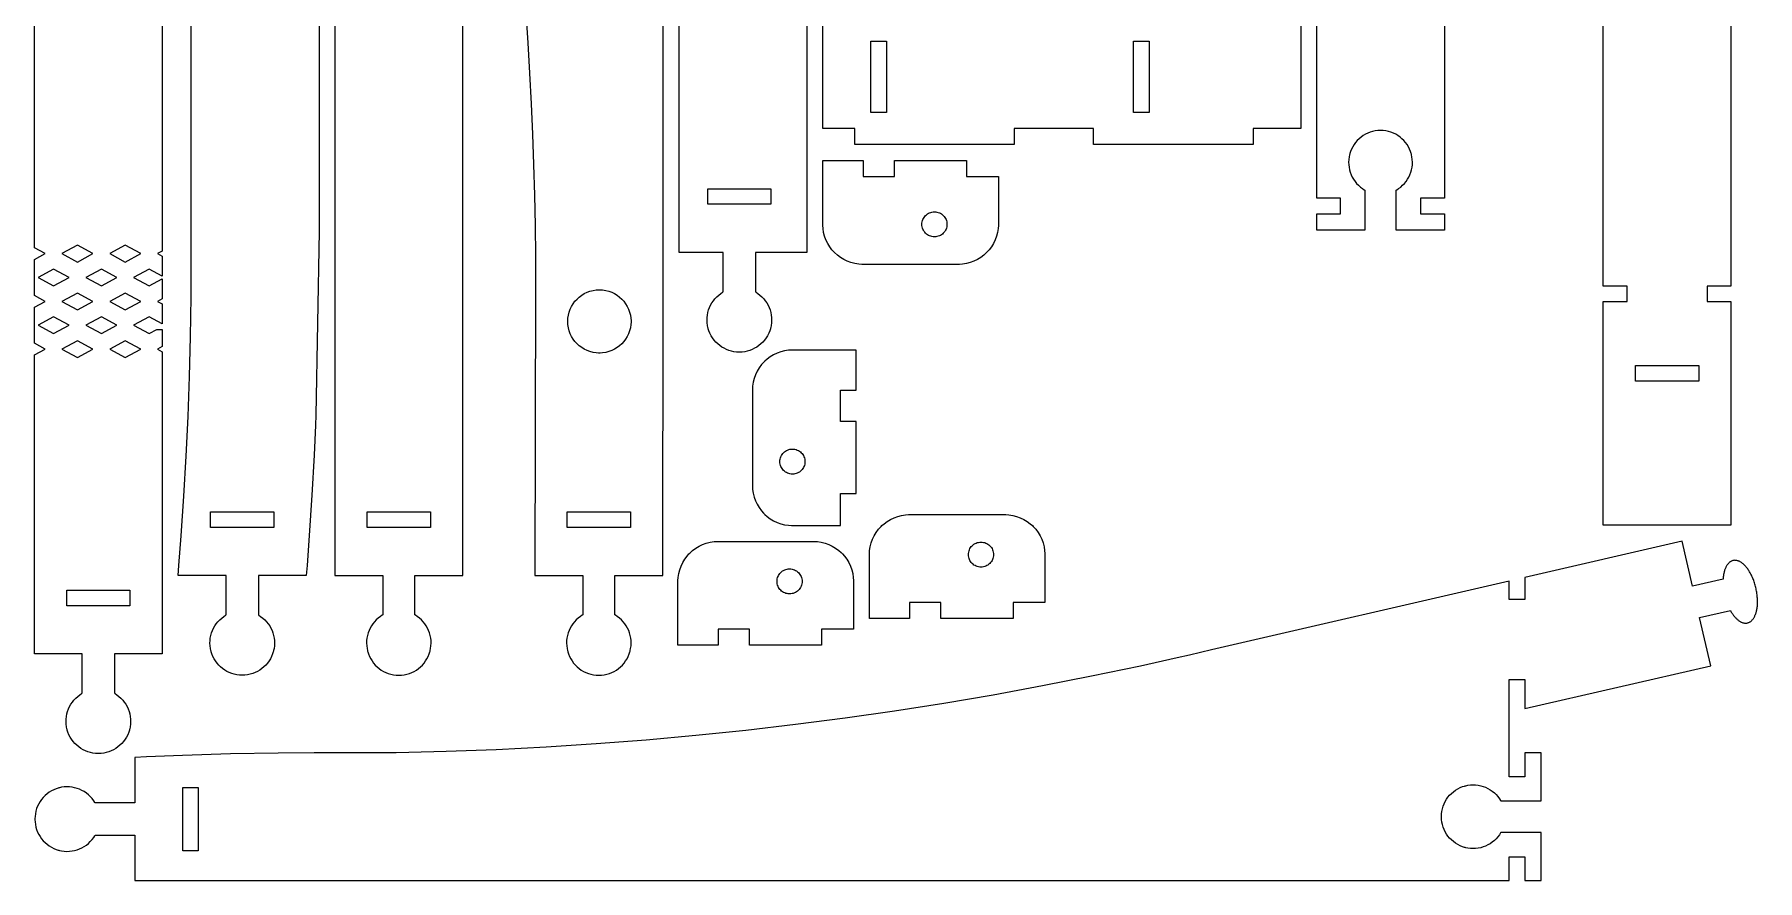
# Model space of a CAD drawing. Extents: x 0 to 216, y 0 to 289.
# Drawn here: x 0 to 216.5, y 0 to 106.3 of the extents above; entities that cross this region are included whole.
import ezdxf

# ---------------------------------------------------------------- set-up
doc = ezdxf.new("R2010")
doc.units = 0
doc.layers.get('0').update_dxf_attribs({"linetype": 'CONTINUOUS'})

msp = doc.modelspace()

# ---------------------------------------------------------------- linework, layer by layer
at = {"color": 0}
for points in [[(16.05, 270.315), (16.05, 79.1107), (15.4554, 78.7893), (16.05, 78.4679), (16.05, 75.9517), (14.4029, 76.8421), (12.4555, 75.7893), (14.4029, 74.7365), (16.05, 75.6269), (16.05, 73.1107), (15.4554, 72.7893), (16.05, 72.4679), (16.05, 69.9517), (14.4029, 70.8421), (12.4555, 69.7893), (14.4029, 68.7365), (15.3929, 69.2718), (16.05, 69.2718), (16.05, 67.1107), (15.4554, 66.7893), (15.4554, 66.7893), (16.05, 66.4679), (16.05, 28.4961), (10.05, 28.4961), (10.05, 23.5356), (10.124, 23.4931), (10.3387, 23.3528), (10.6077, 23.149), (10.8563, 22.9261), (11.0839, 22.6854), (11.2898, 22.4285), (11.4735, 22.1568), (11.6342, 21.8721), (11.7714, 21.5758), (11.8843, 21.2694), (11.9724, 20.9546), (12.035, 20.6328), (12.0715, 20.3056), (12.0812, 19.9743), (12.0635, 19.6408), (12.0178, 19.3065), (11.9654, 19.0556), (11.9434, 18.9731), (11.9213, 18.8907), (11.8414, 18.6469), (11.7141, 18.3344), (11.5629, 18.0367), (11.3892, 17.7546), (11.1942, 17.4893), (10.9793, 17.2417), (10.7457, 17.0128), (10.4949, 16.8038), (10.2281, 16.6154), (9.94672, 16.449), (9.65196, 16.3053), (9.34526, 16.1856), (9.02789, 16.0906), (8.70117, 16.0215), (8.36643, 15.9793), (8.11035, 15.965), (8.02501, 15.965), (7.93961, 15.965), (7.68354, 15.9793), (7.34879, 16.0215), (7.02208, 16.0906), (6.70469, 16.1856), (6.398, 16.3053), (6.10325, 16.449), (5.82183, 16.6154), (5.55507, 16.8038), (5.30425, 17.0128), (5.07069, 17.2417), (4.85579, 17.4893), (4.66075, 17.7546), (4.48703, 18.0367), (4.33589, 18.3344), (4.20861, 18.6469), (4.12864, 18.8907), (4.10661, 18.9731), (4.08453, 19.0556), (4.03217, 19.3065), (3.98643, 19.6408), (3.96875, 19.9743), (3.97846, 20.3056), (4.01497, 20.6328), (4.07758, 20.9546), (4.16569, 21.2694), (4.27865, 21.5758), (4.41581, 21.8721), (4.5765, 22.1568), (4.76014, 22.4285), (4.9661, 22.6854), (5.19368, 22.9261), (5.44228, 23.149), (5.71126, 23.3528), (5.926, 23.4931), (6, 23.5356), (6, 28.4961), (0, 28.4961), (0, 66.0593), (1.35032, 66.7893), (0, 67.5193), (0, 72.0593), (1.35032, 72.7893), (0, 73.5193), (0, 78.0593), (1.35032, 78.7893), (0, 79.5193), (0, 261.049)], [(35.7579, 267.039), (35.7579, 81.6146), (35.364, 58.5099), (35.3139, 57.2483), (35.1381, 53.4643), (34.8613, 48.4211), (34.5335, 43.3812), (34.2558, 39.6033), (34.1549, 38.3447), (28.1303, 38.3447), (28.1303, 38.3447), (28.1303, 33.3842), (28.2042, 33.3415), (28.4189, 33.2013), (28.6879, 32.9976), (28.9365, 32.7747), (29.164, 32.534), (29.37, 32.2771), (29.5536, 32.0054), (29.7144, 31.7207), (29.8515, 31.4243), (29.9646, 31.1179), (30.0526, 30.8031), (30.1153, 30.4812), (30.1517, 30.154), (30.1614, 29.8229), (30.1438, 29.4893), (30.0979, 29.1551), (30.0457, 28.904), (30.0236, 28.8215), (30.0015, 28.7392), (29.9215, 28.4954), (29.7943, 28.1829), (29.6431, 27.8851), (29.4694, 27.6031), (29.2744, 27.3378), (29.0594, 27.0901), (28.826, 26.8614), (28.5751, 26.6522), (28.3083, 26.464), (28.0269, 26.2975), (27.7322, 26.1539), (27.4254, 26.034), (27.1081, 25.939), (26.7814, 25.87), (26.4467, 25.8278), (26.1906, 25.8135), (26.1051, 25.8135), (26.0199, 25.8135), (25.7638, 25.8278), (25.429, 25.87), (25.1022, 25.939), (24.7849, 26.034), (24.4782, 26.1539), (24.1835, 26.2975), (23.9021, 26.464), (23.6353, 26.6522), (23.3844, 26.8614), (23.151, 27.0901), (22.936, 27.3378), (22.741, 27.6031), (22.5672, 27.8851), (22.4161, 28.1829), (22.2889, 28.4954), (22.2089, 28.7392), (22.1868, 28.8215), (22.1647, 28.904), (22.1124, 29.1551), (22.0667, 29.4893), (22.049, 29.8229), (22.0587, 30.154), (22.0951, 30.4812), (22.1578, 30.8031), (22.2458, 31.1179), (22.3589, 31.4243), (22.496, 31.7207), (22.6568, 32.0054), (22.8404, 32.2771), (23.0464, 32.534), (23.2739, 32.7747), (23.5225, 32.9976), (23.7915, 33.2013), (24.0062, 33.3415), (24.0803, 33.3842), (24.0803, 38.3447), (18.0515, 38.3447), (18.155, 39.5922), (18.4396, 43.3372), (18.776, 48.3332), (19.0606, 53.3319), (19.2936, 58.3333), (19.4749, 63.3369), (19.6043, 68.3422), (19.6819, 73.3487), (19.7079, 77.1044), (19.7079, 78.3564), (19.7079, 267.039)], [(37.7579, 267.039), (37.7579, 38.3447), (43.7579, 38.3447), (43.7579, 33.3842), (43.6839, 33.3415), (43.4692, 33.2013), (43.2001, 32.9976), (42.9517, 32.7747), (42.724, 32.534), (42.5181, 32.2771), (42.3344, 32.0054), (42.1738, 31.7207), (42.0365, 31.4243), (41.9236, 31.1179), (41.8356, 30.8031), (41.7729, 30.4812), (41.7364, 30.154), (41.7267, 29.8229), (41.7443, 29.4893), (41.7901, 29.1551), (41.8425, 28.904), (41.8646, 28.8215), (41.8865, 28.7392), (41.9665, 28.4954), (42.0938, 28.1829), (42.245, 27.8851), (42.4186, 27.6031), (42.6137, 27.3378), (42.8286, 27.0901), (43.0622, 26.8614), (43.3131, 26.6522), (43.5797, 26.464), (43.8611, 26.2975), (44.156, 26.1539), (44.4626, 26.034), (44.78, 25.939), (45.1067, 25.87), (45.4415, 25.8278), (45.6975, 25.8135), (45.7829, 25.8135), (45.8683, 25.8135), (46.1243, 25.8278), (46.459, 25.87), (46.7858, 25.939), (47.1032, 26.034), (47.4099, 26.1539), (47.7046, 26.2975), (47.9861, 26.464), (48.2528, 26.6522), (48.5036, 26.8614), (48.7372, 27.0901), (48.9521, 27.3378), (49.1471, 27.6031), (49.3208, 27.8851), (49.4719, 28.1829), (49.5993, 28.4954), (49.6793, 28.7392), (49.7014, 28.8215), (49.7233, 28.904), (49.7757, 29.1551), (49.8214, 29.4893), (49.8392, 29.8229), (49.8294, 30.154), (49.7929, 30.4812), (49.7303, 30.8031), (49.6422, 31.1179), (49.5293, 31.4243), (49.3921, 31.7207), (49.2314, 32.0054), (49.0478, 32.2771), (48.8418, 32.534), (48.6142, 32.7747), (48.3656, 32.9976), (48.0967, 33.2013), (47.8819, 33.3415), (47.8079, 33.3842), (47.8079, 38.3447), (53.8079, 38.3447), (53.8079, 135.553)], [(61.7206, 109.107), (61.9801, 105.286), (62.2092, 101.462), (62.4078, 97.6363), (62.5758, 93.8092), (62.7133, 89.9807), (62.8203, 86.151), (62.8968, 82.3203), (62.9426, 78.4886), (62.9579, 75.6144), (62.9579, 74.6564), (62.8906, 38.3447), (68.8906, 38.3447), (68.8906, 33.3842), (68.8165, 33.3415), (68.6018, 33.2013), (68.3328, 32.9976), (68.0843, 32.7747), (67.8567, 32.534), (67.6507, 32.2771), (67.4671, 32.0054), (67.3062, 31.7207), (67.1692, 31.4243), (67.0562, 31.1179), (66.9681, 30.8031), (66.9056, 30.4812), (66.869, 30.154), (66.8593, 29.8229), (66.8769, 29.4893), (66.9228, 29.1551), (66.9751, 28.904), (66.9972, 28.8215), (67.0192, 28.7392), (67.0992, 28.4954), (67.2264, 28.1829), (67.3776, 27.8851), (67.5514, 27.6031), (67.7463, 27.3378), (67.9612, 27.0901), (68.1947, 26.8614), (68.4457, 26.6522), (68.7124, 26.464), (68.9937, 26.2975), (69.2885, 26.1539), (69.5953, 26.034), (69.9126, 25.939), (70.2393, 25.87), (70.5742, 25.8278), (70.8301, 25.8135), (70.9156, 25.8135), (71.001, 25.8135), (71.2569, 25.8278), (71.5918, 25.87), (71.9185, 25.939), (72.2358, 26.034), (72.5425, 26.1539), (72.8372, 26.2975), (73.1186, 26.464), (73.3854, 26.6522), (73.6363, 26.8614), (73.8699, 27.0901), (74.0847, 27.3378), (74.2797, 27.6031), (74.4535, 27.8851), (74.6046, 28.1829), (74.7319, 28.4954), (74.8118, 28.7392), (74.8339, 28.8215), (74.856, 28.904), (74.9083, 29.1551), (74.954, 29.4893), (74.9717, 29.8229), (74.9621, 30.154), (74.9256, 30.4812), (74.8629, 30.8031), (74.7749, 31.1179), (74.6619, 31.4243), (74.5247, 31.7207), (74.364, 32.0054), (74.1803, 32.2771), (73.9744, 32.534), (73.7468, 32.7747), (73.4982, 32.9976), (73.2292, 33.2013), (73.0144, 33.3415), (72.9406, 33.3842), (72.9406, 38.3447), (78.9406, 38.3447), (79.0079, 74.6563), (79.0079, 267.039)], [(177.158, 226.451), (177.158, 85.7431), (174.158, 85.7431), (174.158, 83.7931), (177.158, 83.7931), (177.158, 81.7431), (171.108, 81.7431), (171.108, 86.7825), (171.182, 86.8243), (171.396, 86.9617), (171.663, 87.1615), (171.911, 87.3808), (172.138, 87.6178), (172.343, 87.871), (172.526, 88.1389), (172.688, 88.4199), (172.825, 88.7126), (172.939, 89.0154), (173.028, 89.3268), (173.09, 89.6451), (173.128, 89.9692), (173.139, 90.2971), (173.124, 90.6274), (173.079, 90.9586), (173.028, 91.2076), (173.007, 91.2893), (172.985, 91.371), (172.907, 91.6128), (172.782, 91.9226), (172.633, 92.2181), (172.461, 92.4978), (172.269, 92.7611), (172.057, 93.0068), (171.826, 93.2339), (171.578, 93.4414), (171.314, 93.6283), (171.036, 93.7936), (170.744, 93.9363), (170.44, 94.0553), (170.126, 94.1496), (169.803, 94.2181), (169.471, 94.26), (169.218, 94.2742), (169.133, 94.2742), (169.049, 94.2742), (168.794, 94.26), (168.464, 94.2181), (168.14, 94.1496), (167.825, 94.0553), (167.522, 93.9363), (167.231, 93.7936), (166.951, 93.6283), (166.688, 93.4414), (166.44, 93.2339), (166.21, 93.0068), (165.997, 92.7611), (165.804, 92.4978), (165.633, 92.2181), (165.485, 91.9226), (165.36, 91.6128), (165.281, 91.371), (165.26, 91.2893), (165.237, 91.2076), (165.186, 90.9586), (165.143, 90.6274), (165.126, 90.2971), (165.138, 89.9692), (165.175, 89.6451), (165.239, 89.3268), (165.328, 89.0154), (165.442, 88.7126), (165.579, 88.4199), (165.739, 88.1389), (165.924, 87.871), (166.129, 87.6178), (166.356, 87.3808), (166.603, 87.1615), (166.871, 86.9617), (167.085, 86.8243), (167.158, 86.7825), (167.158, 81.7431), (161.108, 81.7431), (161.108, 83.7931), (164.108, 83.7931), (164.108, 85.7431), (161.108, 85.7431), (161.108, 228.885)], [(97.0581, 226.321), (97.0581, 78.9381), (90.5904, 78.9381), (90.5904, 73.9775), (90.6643, 73.9349), (90.879, 73.7946), (91.1481, 73.591), (91.3967, 73.3681), (91.6243, 73.1272), (91.8301, 72.8703), (92.0139, 72.5987), (92.1746, 72.314), (92.3117, 72.0176), (92.4246, 71.7112), (92.5128, 71.3964), (92.5754, 71.0746), (92.6118, 70.7474), (92.6215, 70.4161), (92.6039, 70.0828), (92.5581, 69.7485), (92.5057, 69.4974), (92.4838, 69.4149), (92.4617, 69.3325), (92.3817, 69.0888), (92.2544, 68.7763), (92.1032, 68.4785), (91.9296, 68.1964), (91.7346, 67.9311), (91.5196, 67.6835), (91.2861, 67.4546), (91.0353, 67.2456), (90.7685, 67.0574), (90.4871, 66.8908), (90.1924, 66.7472), (89.8857, 66.6274), (89.5682, 66.5325), (89.2415, 66.4633), (88.9068, 66.4211), (88.6507, 66.4068), (88.5654, 66.4068), (88.48, 66.4068), (88.2239, 66.4211), (87.8892, 66.4633), (87.5625, 66.5325), (87.245, 66.6274), (86.9383, 66.7472), (86.6436, 66.8908), (86.3622, 67.0574), (86.0954, 67.2456), (85.8446, 67.4546), (85.6111, 67.6835), (85.3961, 67.9311), (85.2011, 68.1964), (85.0274, 68.4785), (84.8762, 68.7763), (84.749, 69.0888), (84.669, 69.3325), (84.6469, 69.4149), (84.6249, 69.4974), (84.5725, 69.7485), (84.5268, 70.0828), (84.5092, 70.4161), (84.5189, 70.7474), (84.5553, 71.0746), (84.6179, 71.3964), (84.706, 71.7112), (84.8189, 72.0176), (84.9561, 72.314), (85.1168, 72.5987), (85.3006, 72.8703), (85.5064, 73.1272), (85.734, 73.3681), (85.9826, 73.591), (86.2517, 73.7946), (86.4664, 73.9349), (86.5404, 73.9775), (86.5404, 78.9381), (81.0079, 78.9381), (81.0079, 226.486)], [(213.158, 222.099), (213.158, 74.7143), (210.158, 74.7143), (210.158, 72.7643), (210.158, 72.7643), (213.158, 72.7643), (213.158, 44.6721), (197.108, 44.6721), (197.108, 72.7643), (200.108, 72.7643), (200.108, 74.7143), (197.108, 74.7143), (197.108, 222.099)], [(159.108, 169.797), (159.108, 94.4969), (153.108, 94.4969), (153.108, 92.4969), (133.058, 92.4969), (133.058, 94.4969), (123.108, 94.4969), (123.108, 92.4969), (123.108, 92.4969), (103.058, 92.4969), (103.058, 94.4969), (99.0581, 94.4969), (99.0581, 169.797)]]:
    msp.add_lwpolyline(points, dxfattribs=at)
for points in [[(105.108, 105.497), (107.058, 105.497), (107.058, 96.5469), (105.108, 96.5469), (105.108, 105.497)], [(138.108, 105.497), (140.058, 105.497), (140.058, 96.5469), (138.108, 96.5469), (138.108, 105.497)], [(117.108, 90.4969), (117.108, 88.4969), (121.108, 88.4969), (121.108, 82.4719), (121.108, 82.3435), (121.082, 81.9582), (121.006, 81.4592), (120.882, 80.9776), (120.713, 80.516), (120.502, 80.0767), (120.25, 79.6624), (119.961, 79.2756), (119.636, 78.9187), (119.279, 78.5944), (118.892, 78.3051), (118.478, 78.0533), (118.039, 77.8418), (117.577, 77.6729), (117.096, 77.549), (116.597, 77.4729), (116.212, 77.4469), (116.083, 77.4469), (104.083, 77.4469), (103.955, 77.4469), (103.569, 77.4729), (103.07, 77.549), (102.589, 77.6729), (102.127, 77.8418), (101.688, 78.0533), (101.273, 78.3051), (100.887, 78.5944), (100.53, 78.9187), (100.205, 79.2756), (99.9161, 79.6624), (99.6644, 80.0767), (99.4529, 80.516), (99.2839, 80.9776), (99.16, 81.4592), (99.0839, 81.9582), (99.0581, 82.3435), (99.0581, 82.4719), (99.0581, 90.4969), (104.108, 90.4969), (104.108, 88.4969), (108.058, 88.4969), (108.058, 90.4969), (117.108, 90.4969)], [(84.5903, 86.9381), (92.5404, 86.9381), (92.5404, 84.9881), (84.5903, 84.9881), (84.5903, 86.9381)], [(111.508, 82.4719), (111.508, 82.5122), (111.516, 82.6329), (111.54, 82.7893), (111.579, 82.9403), (111.632, 83.085), (111.698, 83.2226), (111.777, 83.3525), (111.868, 83.4737), (111.969, 83.5856), (112.081, 83.6872), (112.202, 83.7779), (112.332, 83.8569), (112.47, 83.9232), (112.615, 83.9761), (112.766, 84.015), (112.922, 84.0389), (113.043, 84.0469), (113.083, 84.0469), (113.123, 84.0469), (113.244, 84.0389), (113.4, 84.015), (113.551, 83.9761), (113.696, 83.9232), (113.834, 83.8569), (113.964, 83.7779), (114.085, 83.6872), (114.197, 83.5856), (114.298, 83.4737), (114.389, 83.3525), (114.468, 83.2226), (114.534, 83.085), (114.587, 82.9403), (114.626, 82.7893), (114.65, 82.6329), (114.658, 82.5122), (114.658, 82.4719), (114.658, 82.4317), (114.65, 82.3108), (114.626, 82.1546), (114.587, 82.0036), (114.534, 81.8589), (114.468, 81.7213), (114.389, 81.5912), (114.298, 81.4701), (114.197, 81.3582), (114.085, 81.2565), (113.964, 81.166), (113.834, 81.0871), (113.696, 81.0207), (113.551, 80.9678), (113.4, 80.9289), (113.244, 80.905), (113.123, 80.8969), (113.083, 80.8969), (113.043, 80.8969), (112.922, 80.905), (112.766, 80.9289), (112.615, 80.9678), (112.47, 81.0207), (112.332, 81.0871), (112.202, 81.166), (112.081, 81.2565), (111.969, 81.3582), (111.868, 81.4701), (111.777, 81.5912), (111.698, 81.7213), (111.632, 81.8589), (111.579, 82.0036), (111.54, 82.1546), (111.516, 82.3108), (111.508, 82.4317), (111.508, 82.4719)], [(5.40289, 77.7365), (7.35032, 78.7893), (5.40289, 79.8421), (3.45546, 78.7893), (5.40289, 77.7365)], [(11.4029, 77.7365), (13.3503, 78.7893), (11.4029, 79.8421), (9.45546, 78.7893), (11.4029, 77.7365)], [(2.40289, 74.7365), (4.35032, 75.7893), (2.40289, 76.8421), (0.4554, 75.7893), (2.40289, 74.7365)], [(6.45546, 75.7893), (8.40289, 74.7365), (10.3503, 75.7893), (8.40289, 76.8421), (6.45546, 75.7893)], [(7.35032, 72.7893), (5.40289, 73.8421), (3.45546, 72.7893), (5.40289, 71.7365), (7.35032, 72.7893)], [(11.4029, 71.7365), (13.3503, 72.7893), (11.4029, 73.8421), (9.45546, 72.7893), (11.4029, 71.7365)], [(70.9831, 66.2986), (70.8814, 66.2986), (70.5765, 66.3192), (70.1818, 66.3794), (69.801, 66.4774), (69.4357, 66.6111), (69.0883, 66.7785), (68.7606, 66.9775), (68.4544, 67.2064), (68.1722, 67.4629), (67.9157, 67.7453), (67.6868, 68.0512), (67.4878, 68.379), (67.3203, 68.7264), (67.1867, 69.0917), (67.0888, 69.4726), (67.0285, 69.8672), (67.0079, 70.1721), (67.0079, 70.2736), (67.0079, 70.3753), (67.0285, 70.6801), (67.0888, 71.0749), (67.1867, 71.4557), (67.3203, 71.821), (67.4878, 72.1685), (67.6868, 72.4961), (67.9157, 72.8022), (68.1722, 73.0844), (68.4544, 73.341), (68.7606, 73.5699), (69.0883, 73.7689), (69.4357, 73.9364), (69.801, 74.07), (70.1818, 74.1679), (70.5765, 74.2282), (70.8814, 74.2488), (70.9831, 74.2488), (71.0846, 74.2488), (71.3894, 74.2282), (71.784, 74.1679), (72.165, 74.07), (72.5303, 73.9364), (72.8778, 73.7689), (73.2054, 73.5699), (73.5114, 73.341), (73.7937, 73.0844), (74.0503, 72.8022), (74.2792, 72.4961), (74.4782, 72.1685), (74.6456, 71.821), (74.7793, 71.4557), (74.8772, 71.0749), (74.9375, 70.6801), (74.9581, 70.3753), (74.9581, 70.2736), (74.9581, 70.1721), (74.9375, 69.8672), (74.8772, 69.4726), (74.7793, 69.0917), (74.6456, 68.7264), (74.4782, 68.379), (74.2792, 68.0512), (74.0503, 67.7453), (73.7937, 67.4629), (73.5114, 67.2064), (73.2054, 66.9775), (72.8778, 66.7785), (72.5303, 66.6111), (72.165, 66.4774), (71.784, 66.3794), (71.3894, 66.3192), (71.0846, 66.2986), (70.9831, 66.2986)], [(2.40289, 68.7365), (4.35032, 69.7893), (2.40289, 70.8421), (0.4554, 69.7893), (2.40289, 68.7365)], [(6.45546, 69.7893), (8.40289, 68.7365), (10.3503, 69.7893), (8.40289, 70.8421), (6.45546, 69.7893)], [(5.40289, 65.7365), (7.35032, 66.7893), (5.40289, 67.8421), (3.45546, 66.7893), (5.40289, 65.7365)], [(11.4029, 65.7365), (13.3503, 66.7893), (11.4029, 67.8421), (9.45546, 66.7893), (11.4029, 65.7365)], [(90.2111, 49.655), (90.2111, 49.5308), (90.2357, 49.1583), (90.3086, 48.6701), (90.4283, 48.1936), (90.5936, 47.7321), (90.8031, 47.2888), (91.0554, 46.8671), (91.3492, 46.4704), (91.5951, 46.1896), (91.6829, 46.1018), (91.7707, 46.014), (92.0515, 45.7681), (92.4482, 45.4743), (92.8699, 45.2219), (93.3132, 45.0125), (93.7747, 44.8472), (94.2512, 44.7275), (94.7394, 44.6546), (95.1119, 44.63), (95.2361, 44.63), (101.261, 44.63), (101.261, 48.63), (103.261, 48.63), (103.261, 57.68), (101.261, 57.68), (101.261, 61.63), (103.261, 61.63), (103.261, 66.68), (95.2361, 66.68), (95.1119, 66.68), (94.7394, 66.6554), (94.2512, 66.5826), (93.7747, 66.4628), (93.3132, 66.2975), (92.8699, 66.0881), (92.4482, 65.8358), (92.0515, 65.5421), (91.7707, 65.2961), (91.6829, 65.2082), (91.5951, 65.1204), (91.3492, 64.8397), (91.0554, 64.4429), (90.8031, 64.0212), (90.5936, 63.5781), (90.4283, 63.1165), (90.3086, 62.6399), (90.2357, 62.1517), (90.2111, 61.7792), (90.2111, 61.655), (90.2111, 49.655)], [(201.158, 64.7143), (209.108, 64.7143), (209.108, 62.7643), (201.158, 62.7643), (201.158, 64.7143)], [(95.2361, 54.23), (95.2764, 54.23), (95.3972, 54.2219), (95.5536, 54.1981), (95.7044, 54.1592), (95.8492, 54.1062), (95.9868, 54.04), (96.1168, 53.9611), (96.2379, 53.8704), (96.3499, 53.7688), (96.4515, 53.6568), (96.5422, 53.5357), (96.621, 53.4057), (96.6874, 53.2681), (96.7403, 53.1233), (96.7792, 52.9725), (96.8031, 52.8161), (96.8111, 52.6953), (96.8111, 52.655), (96.8111, 52.6147), (96.8031, 52.494), (96.7792, 52.3376), (96.7403, 52.1867), (96.6874, 52.0419), (96.621, 51.9043), (96.5422, 51.7744), (96.4515, 51.6532), (96.3499, 51.5414), (96.2379, 51.4397), (96.1168, 51.349), (95.9868, 51.2701), (95.8492, 51.2037), (95.7044, 51.1508), (95.5536, 51.1119), (95.3972, 51.0881), (95.2764, 51.08), (95.2361, 51.08), (95.1958, 51.08), (95.0751, 51.0881), (94.9187, 51.1119), (94.7678, 51.1508), (94.6231, 51.2037), (94.4854, 51.2701), (94.3556, 51.349), (94.2343, 51.4397), (94.1225, 51.5414), (94.0208, 51.6532), (93.9301, 51.7744), (93.8513, 51.9043), (93.785, 52.0419), (93.7319, 52.1867), (93.6932, 52.3376), (93.6693, 52.494), (93.6612, 52.6147), (93.6612, 52.655), (93.6612, 52.6953), (93.6693, 52.8161), (93.6932, 52.9725), (93.7319, 53.1233), (93.785, 53.2681), (93.8513, 53.4057), (93.9301, 53.5357), (94.0208, 53.6568), (94.1225, 53.7688), (94.2343, 53.8704), (94.3556, 53.9611), (94.4854, 54.04), (94.6231, 54.1062), (94.7678, 54.1592), (94.9187, 54.1981), (95.0751, 54.2219), (95.1958, 54.23), (95.2361, 54.23)], [(22.1303, 46.3447), (30.0803, 46.3447), (30.0803, 44.3946), (22.1303, 44.3946), (22.1303, 46.3447)], [(41.8079, 46.3447), (49.7579, 46.3447), (49.7579, 44.3946), (41.8079, 44.3946), (41.8079, 46.3447)], [(66.9406, 46.3447), (74.8906, 46.3447), (74.8906, 44.3946), (66.9406, 44.3946), (66.9406, 46.3447)], [(126.954, 34.9417), (122.954, 34.9417), (122.954, 32.9417), (113.904, 32.9417), (113.904, 34.9417), (109.954, 34.9417), (109.954, 32.9417), (104.904, 32.9417), (104.904, 40.9667), (104.904, 41.0908), (104.928, 41.4633), (105.001, 41.9517), (105.121, 42.4281), (105.286, 42.8896), (105.496, 43.3329), (105.748, 43.7546), (106.042, 44.1512), (106.288, 44.4321), (106.376, 44.5199), (106.463, 44.6076), (106.744, 44.8536), (107.141, 45.1474), (107.563, 45.3997), (108.006, 45.6092), (108.467, 45.7744), (108.944, 45.8942), (109.432, 45.9671), (109.805, 45.9917), (109.929, 45.9917), (121.929, 45.9917), (122.053, 45.9917), (122.426, 45.9671), (122.914, 45.8942), (123.39, 45.7744), (123.852, 45.6092), (124.295, 45.3997), (124.717, 45.1474), (125.113, 44.8536), (125.394, 44.6076), (125.482, 44.5199), (125.57, 44.4321), (125.816, 44.1512), (126.11, 43.7546), (126.362, 43.3329), (126.571, 42.8896), (126.737, 42.4281), (126.856, 41.9517), (126.929, 41.4633), (126.954, 41.0908), (126.954, 40.9667), (126.954, 34.9417)], [(212.171, 37.88), (208.317, 36.99), (207.01, 42.6482), (187.254, 38.0822), (187.254, 35.3387), (185.304, 35.3387), (185.304, 37.6315), (147.907, 28.9883), (145.122, 28.3494), (145.124, 28.345), (143.59, 27.9908), (138.983, 26.9685), (132.828, 25.6726), (126.657, 24.4575), (120.473, 23.3232), (114.275, 22.27), (108.065, 21.2978), (101.843, 20.4068), (95.6106, 19.5971), (89.3681, 18.8688), (83.1161, 18.2218), (76.856, 17.6565), (70.5881, 17.1728), (64.3132, 16.7708), (58.0325, 16.4508), (51.7465, 16.2128), (47.0288, 16.0854), (45.456, 16.0567), (36.6544, 16.0567), (35.1501, 16.0567), (30.6372, 16.0203), (24.6211, 15.9108), (18.6068, 15.7285), (14.0975, 15.5461), (12.595, 15.4731), (12.595, 9.75558), (7.62668, 9.75558), (7.58404, 9.82958), (7.44379, 10.0443), (7.24013, 10.3133), (7.01719, 10.5619), (6.77647, 10.7895), (6.51953, 10.9954), (6.24789, 11.1791), (5.96317, 11.3398), (5.66683, 11.4769), (5.36046, 11.5899), (5.04563, 11.678), (4.72379, 11.7406), (4.39654, 11.7771), (4.06538, 11.7868), (3.73188, 11.7691), (3.39762, 11.7234), (3.14654, 11.671), (3.06413, 11.6489), (2.98167, 11.6269), (2.73796, 11.5469), (2.42546, 11.4197), (2.12771, 11.2685), (1.84565, 11.0948), (1.58029, 10.8998), (1.33268, 10.6849), (1.10384, 10.4513), (0.8948, 10.2005), (0.70649, 9.93375), (0.54004, 9.65235), (0.39638, 9.35758), (0.27659, 9.05089), (0.18164, 8.73351), (0.11258, 8.40679), (0.07037, 8.07206), (0.0561, 7.81597), (0.0561, 7.73058), (0.0561, 7.64524), (0.07037, 7.38917), (0.11258, 7.05442), (0.18164, 6.72771), (0.27659, 6.41032), (0.39638, 6.10363), (0.54004, 5.80886), (0.70649, 5.52746), (0.8948, 5.26069), (1.10384, 5.00988), (1.33268, 4.77632), (1.58029, 4.56142), (1.84565, 4.36638), (2.12771, 4.19265), (2.42546, 4.0415), (2.73796, 3.91422), (2.98167, 3.83425), (3.06413, 3.81218), (3.14654, 3.79015), (3.39762, 3.73779), (3.73188, 3.69206), (4.06538, 3.67437), (4.39654, 3.68408), (4.72379, 3.72054), (5.04563, 3.78315), (5.36046, 3.87125), (5.66683, 3.98421), (5.96317, 4.12136), (6.24789, 4.28212), (6.51953, 4.46576), (6.77647, 4.67171), (7.01719, 4.89931), (7.24013, 5.14789), (7.44379, 5.41689), (7.58404, 5.63162), (7.62668, 5.70557), (12.595, 5.70557), (12.595, 0.00667), (185.304, 0.00667), (185.304, 3.00667), (187.254, 3.00667), (187.254, 0.00667), (189.304, 0.00667), (189.304, 6.05669), (184.265, 6.05669), (184.224, 5.98318), (184.086, 5.76947), (183.886, 5.50168), (183.667, 5.25401), (183.429, 5.02707), (183.176, 4.82156), (182.908, 4.63807), (182.628, 4.47732), (182.335, 4.33985), (182.032, 4.2264), (181.721, 4.13758), (181.401, 4.074), (181.078, 4.03635), (180.75, 4.02528), (180.419, 4.04144), (180.089, 4.08539), (179.84, 4.13633), (179.758, 4.15788), (179.676, 4.17947), (179.435, 4.25786), (179.125, 4.38286), (178.829, 4.53174), (178.55, 4.70301), (178.286, 4.89546), (178.04, 5.10775), (177.814, 5.33849), (177.606, 5.58649), (177.419, 5.85037), (177.254, 6.12885), (177.111, 6.42051), (176.992, 6.72418), (176.897, 7.03842), (176.829, 7.36199), (176.788, 7.69353), (176.774, 7.94715), (176.774, 8.03168), (176.774, 8.11626), (176.788, 8.3699), (176.829, 8.70144), (176.897, 9.02501), (176.992, 9.33925), (177.111, 9.6429), (177.254, 9.93457), (177.419, 10.2131), (177.606, 10.4769), (177.814, 10.7249), (178.04, 10.9557), (178.286, 11.168), (178.55, 11.3604), (178.829, 11.5317), (179.125, 11.6805), (179.435, 11.8056), (179.676, 11.8839), (179.758, 11.9054), (179.84, 11.927), (180.089, 11.978), (180.419, 12.0219), (180.75, 12.0381), (181.078, 12.027), (181.401, 11.9894), (181.721, 11.9258), (182.032, 11.837), (182.335, 11.7235), (182.628, 11.5861), (182.908, 11.4253), (183.176, 11.2419), (183.429, 11.0363), (183.667, 10.8094), (183.886, 10.5617), (184.086, 10.2939), (184.222, 10.0802), (184.265, 10.0067), (189.304, 10.0067), (189.304, 16.0567), (187.254, 16.0567), (187.254, 13.0567), (185.304, 13.0567), (185.304, 25.2888), (187.254, 25.2888), (187.254, 21.6092), (210.621, 27.0096), (209.228, 33.0437), (213.082, 33.9337), (213.139, 33.8357), (213.196, 33.7401), (213.254, 33.6474), (213.315, 33.5574), (213.375, 33.47), (213.438, 33.3856), (213.5, 33.3039), (213.564, 33.2253), (213.628, 33.1496), (213.693, 33.0771), (213.758, 33.0075), (213.825, 32.9413), (213.892, 32.8782), (213.958, 32.8183), (214.026, 32.7618), (214.094, 32.7088), (214.163, 32.6592), (214.231, 32.6129), (214.299, 32.5704), (214.367, 32.5314), (214.436, 32.4961), (214.504, 32.4646), (214.572, 32.4368), (214.64, 32.4129), (214.708, 32.3928), (214.776, 32.3768), (214.843, 32.3646), (214.91, 32.3567), (214.976, 32.3528), (215.042, 32.3531), (215.107, 32.3575), (215.171, 32.3661), (215.232, 32.3786), (215.293, 32.3951), (215.354, 32.4154), (215.413, 32.4396), (215.471, 32.4675), (215.528, 32.4993), (215.583, 32.5346), (215.638, 32.5735), (215.69, 32.6158), (215.743, 32.6617), (215.793, 32.7111), (215.843, 32.7636), (215.89, 32.8196), (215.936, 32.8788), (215.981, 32.9411), (216.025, 33.0065), (216.067, 33.0751), (216.106, 33.1465), (216.144, 33.221), (216.181, 33.2983), (216.215, 33.3785), (216.249, 33.4612), (216.279, 33.5469), (216.308, 33.6351), (216.336, 33.726), (216.361, 33.8192), (216.385, 33.915), (216.406, 34.0132), (216.425, 34.1137), (216.444, 34.24), (216.462, 34.3693), (216.476, 34.5014), (216.486, 34.6361), (216.494, 34.7732), (216.499, 34.9125), (216.5, 35.0538), (216.497, 35.1967), (216.493, 35.3413), (216.485, 35.4871), (216.474, 35.6342), (216.46, 35.7821), (216.443, 35.9308), (216.422, 36.08), (216.4, 36.2294), (216.375, 36.3792), (216.346, 36.5286), (216.315, 36.6778), (216.282, 36.8264), (216.246, 36.9743), (216.207, 37.1213), (216.164, 37.2671), (216.121, 37.4115), (216.074, 37.5544), (216.024, 37.6956), (215.972, 37.8346), (215.918, 37.9715), (215.861, 38.1061), (215.803, 38.2381), (215.74, 38.3671), (215.678, 38.4931), (215.622, 38.5961), (215.565, 38.6968), (215.508, 38.7949), (215.45, 38.8903), (215.39, 38.9831), (215.329, 39.0732), (215.267, 39.1604), (215.204, 39.2449), (215.14, 39.3263), (215.075, 39.4047), (215.01, 39.4803), (214.944, 39.5526), (214.878, 39.6218), (214.81, 39.6876), (214.743, 39.7503), (214.675, 39.8094), (214.606, 39.8653), (214.538, 39.9175), (214.468, 39.9663), (214.399, 40.0113), (214.329, 40.0526), (214.26, 40.0903), (214.19, 40.124), (214.122, 40.1539), (214.053, 40.1799), (213.983, 40.2018), (213.915, 40.2196), (213.847, 40.2333), (213.779, 40.2428), (213.711, 40.2479), (213.644, 40.2487), (213.581, 40.2454), (213.518, 40.2381), (213.456, 40.2268), (213.394, 40.2117), (213.333, 40.1926), (213.275, 40.1697), (213.217, 40.1431), (213.158, 40.1129), (213.103, 40.0789), (213.047, 40.0414), (212.994, 40.0006), (212.942, 39.956), (212.89, 39.9081), (212.84, 39.8569), (212.793, 39.8024), (212.746, 39.7446), (212.7, 39.6836), (212.657, 39.6194), (212.614, 39.5524), (212.574, 39.4821), (212.535, 39.4089), (212.497, 39.3328), (212.462, 39.2539), (212.429, 39.1721), (212.397, 39.0876), (212.367, 39.0004), (212.339, 38.9106), (212.313, 38.8182), (212.289, 38.7232), (212.268, 38.6258), (212.263, 38.6025), (212.258, 38.5792), (212.253, 38.5556), (212.249, 38.5319), (212.244, 38.5082), (212.24, 38.4844), (212.236, 38.4603), (212.232, 38.4362), (212.228, 38.4121), (212.224, 38.3878), (212.221, 38.3633), (212.217, 38.3387), (212.214, 38.3142), (212.21, 38.2893), (212.207, 38.2644), (212.203, 38.2396), (212.2, 38.2144), (212.197, 38.1893), (212.194, 38.164), (212.192, 38.1386), (212.189, 38.1132), (212.188, 38.0876), (212.185, 38.0619), (212.182, 38.0363), (212.181, 38.0104), (212.178, 37.9844), (212.176, 37.9585), (212.175, 37.9324), (212.172, 37.9063), (212.171, 37.88)], [(85.9039, 29.58), (80.8539, 29.58), (80.8539, 37.605), (80.8539, 37.7292), (80.8785, 38.1017), (80.9513, 38.5899), (81.071, 39.0665), (81.2364, 39.5281), (81.4458, 39.9712), (81.6981, 40.3929), (81.9918, 40.7897), (82.2378, 41.0704), (82.3257, 41.1582), (82.4135, 41.246), (82.6942, 41.4921), (83.091, 41.7857), (83.5126, 42.0381), (83.9558, 42.2475), (84.4174, 42.4128), (84.8939, 42.5325), (85.3822, 42.6054), (85.7547, 42.63), (85.8789, 42.63), (97.8789, 42.63), (98.0029, 42.63), (98.3756, 42.6054), (98.8637, 42.5325), (99.3403, 42.4128), (99.8018, 42.2475), (100.245, 42.0381), (100.667, 41.7857), (101.063, 41.4921), (101.344, 41.246), (101.432, 41.1582), (101.52, 41.0704), (101.766, 40.7897), (102.06, 40.3929), (102.312, 39.9712), (102.521, 39.5281), (102.687, 39.0665), (102.806, 38.5899), (102.879, 38.1017), (102.904, 37.7292), (102.904, 37.605), (102.904, 31.58), (98.9039, 31.58), (98.9039, 29.58), (89.8539, 29.58), (89.8539, 31.58), (85.9039, 31.58), (85.9039, 29.58)], [(120.504, 40.9667), (120.504, 40.9264), (120.496, 40.8056), (120.472, 40.6493), (120.433, 40.4983), (120.38, 40.3536), (120.314, 40.216), (120.235, 40.0861), (120.144, 39.9649), (120.042, 39.8529), (119.931, 39.7513), (119.809, 39.6607), (119.68, 39.5818), (119.542, 39.5154), (119.397, 39.4625), (119.246, 39.4236), (119.09, 39.3999), (118.969, 39.3917), (118.929, 39.3917), (118.889, 39.3917), (118.768, 39.3999), (118.611, 39.4236), (118.461, 39.4625), (118.316, 39.5154), (118.178, 39.5818), (118.048, 39.6607), (117.927, 39.7513), (117.815, 39.8529), (117.713, 39.9649), (117.623, 40.0861), (117.544, 40.216), (117.478, 40.3536), (117.425, 40.4983), (117.386, 40.6493), (117.362, 40.8056), (117.354, 40.9264), (117.354, 40.9667), (117.354, 41.0069), (117.362, 41.1278), (117.386, 41.284), (117.425, 41.435), (117.478, 41.5797), (117.544, 41.7174), (117.623, 41.8472), (117.713, 41.9685), (117.815, 42.0804), (117.927, 42.1821), (118.048, 42.2726), (118.178, 42.3517), (118.316, 42.4179), (118.461, 42.4708), (118.611, 42.5097), (118.768, 42.5336), (118.889, 42.5417), (118.929, 42.5417), (118.969, 42.5417), (119.09, 42.5336), (119.246, 42.5097), (119.397, 42.4708), (119.542, 42.4179), (119.68, 42.3517), (119.809, 42.2726), (119.931, 42.1821), (120.042, 42.0804), (120.144, 41.9685), (120.235, 41.8472), (120.314, 41.7174), (120.38, 41.5797), (120.433, 41.435), (120.472, 41.284), (120.496, 41.1278), (120.504, 41.0069), (120.504, 40.9667)], [(96.4539, 37.605), (96.4539, 37.5647), (96.4457, 37.4439), (96.4219, 37.2876), (96.3831, 37.1367), (96.3301, 36.9919), (96.2638, 36.8543), (96.1849, 36.7244), (96.0942, 36.6032), (95.9925, 36.4914), (95.8807, 36.3896), (95.7594, 36.299), (95.6296, 36.22), (95.4919, 36.1538), (95.3472, 36.1008), (95.1962, 36.0619), (95.0399, 36.0381), (94.9192, 36.03), (94.8789, 36.03), (94.8386, 36.03), (94.7178, 36.0381), (94.5614, 36.0619), (94.4104, 36.1008), (94.2658, 36.1538), (94.1281, 36.22), (93.9982, 36.299), (93.8769, 36.3896), (93.7651, 36.4914), (93.6635, 36.6032), (93.5728, 36.7244), (93.4939, 36.8543), (93.4276, 36.9919), (93.3747, 37.1367), (93.3358, 37.2876), (93.3119, 37.4439), (93.3039, 37.5647), (93.3039, 37.605), (93.3039, 37.6453), (93.3119, 37.7661), (93.3358, 37.9224), (93.3747, 38.0733), (93.4276, 38.2181), (93.4939, 38.3557), (93.5728, 38.4856), (93.6635, 38.6068), (93.7651, 38.7188), (93.8769, 38.8204), (93.9982, 38.911), (94.1281, 38.9899), (94.2658, 39.0563), (94.4104, 39.1092), (94.5614, 39.1481), (94.7178, 39.1719), (94.8386, 39.18), (94.8789, 39.18), (94.9192, 39.18), (95.0399, 39.1719), (95.1962, 39.1481), (95.3472, 39.1092), (95.4919, 39.0563), (95.6296, 38.9899), (95.7594, 38.911), (95.8807, 38.8204), (95.9925, 38.7188), (96.0942, 38.6068), (96.1849, 38.4856), (96.2638, 38.3557), (96.3301, 38.2181), (96.3831, 38.0733), (96.4219, 37.9224), (96.4457, 37.7661), (96.4539, 37.6453), (96.4539, 37.605)], [(4.05003, 36.4961), (12, 36.4961), (12, 34.5461), (4.05003, 34.5461), (4.05003, 36.4961)], [(18.6372, 11.7056), (20.5872, 11.7056), (20.5872, 3.75553), (18.6372, 3.75553), (18.6372, 11.7056)]]:
    msp.add_lwpolyline(points, close=True, dxfattribs=at)

doc.saveas('drawing.dxf')
